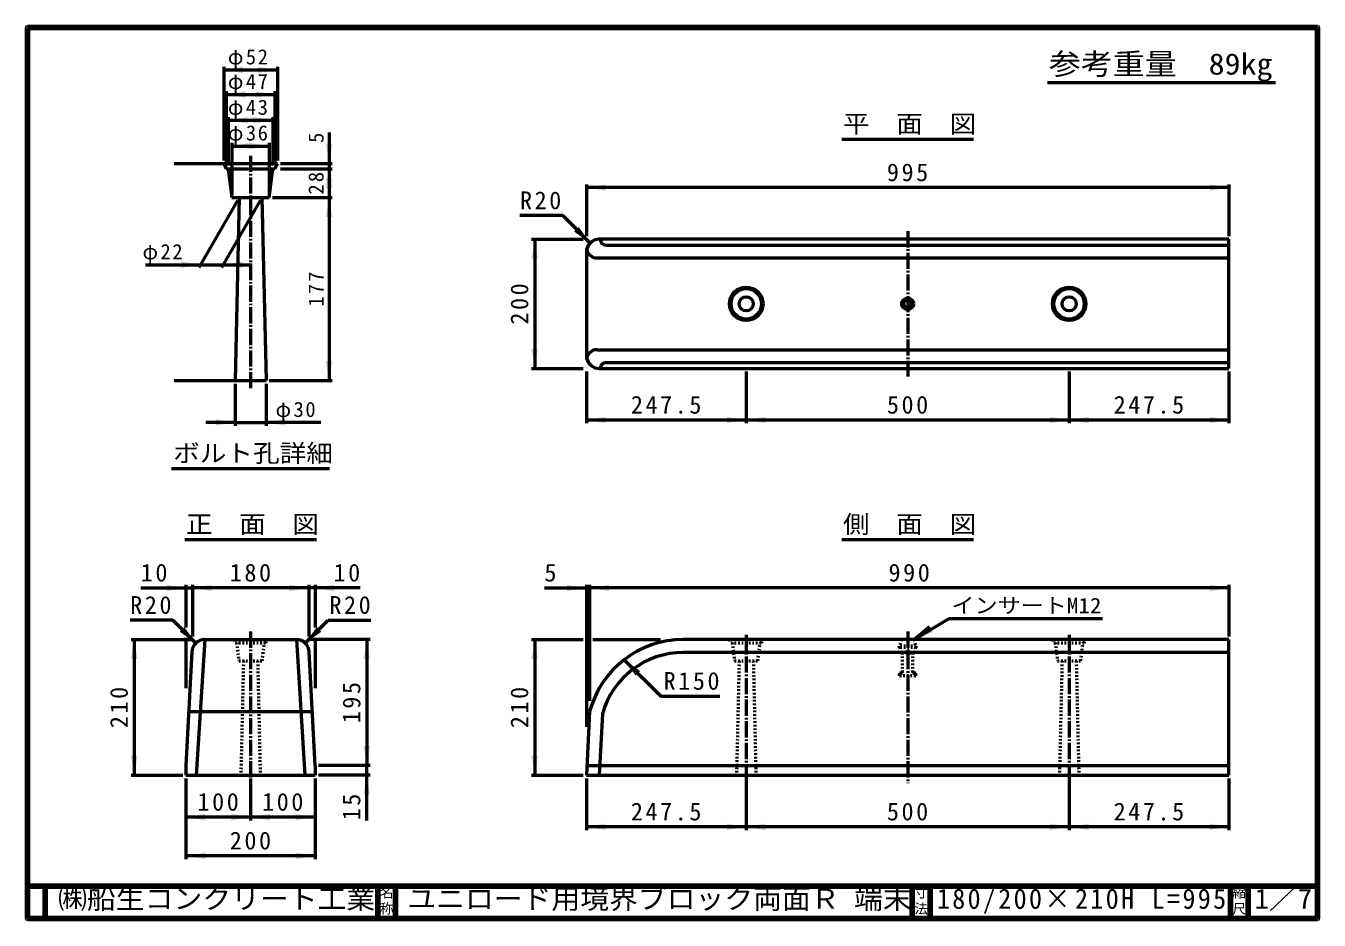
# Model space of a CAD drawing. Units: millimetres, scale not verified, with parts at other scales. Extents: x 100 to 4105, y 100 to 2870.
import ezdxf
from ezdxf.enums import TextEntityAlignment as Align

# ---------------------------------------------------------------- set-up
doc = ezdxf.new("R2010")
doc.units = ezdxf.units.MM
doc.header["$LTSCALE"] = 5
doc.linetypes.add('USER1', pattern=[13.4, 10, -1.2, 1, -1.2])
doc.linetypes.add('USER2', pattern=[2.2, 1, -1.2])
doc.layers.add('V-nasSTD', color=7, linetype='Continuous', lineweight=50)
doc.styles.add('ＭＳ ゴシック', font='')
doc.styles.get('ＭＳ ゴシック').set_extended_font_data('MS Gothic')

msp = doc.modelspace()

# ---------------------------------------------------------------- hatches: boundary and pattern name
at = {"layer": 'V-nasSTD'}
for points in [[(772.58, 2743.456), (712.58, 2733.456), (772.58, 2723.456)], [(818.98, 2723.456), (878.98, 2733.456), (818.98, 2743.456)], [(780.58, 2667.456), (720.58, 2657.456), (780.58, 2647.456)], [(810.98, 2647.456), (870.98, 2657.456), (810.98, 2667.456)], [(786.98, 2587.456), (726.98, 2577.456), (786.98, 2567.456)], [(804.58, 2567.456), (864.58, 2577.456), (804.58, 2587.456)], [(798.18, 2507.856), (738.18, 2497.856), (798.18, 2487.856)], [(793.38, 2487.856), (853.38, 2497.856), (793.38, 2507.856)], [(1048.98, 2503.456), (1038.98, 2443.456), (1028.98, 2503.456)], [(1028.98, 2367.456), (1038.98, 2427.456), (1048.98, 2367.456)], [(1048.98, 2397.856), (1038.98, 2337.856), (1028.98, 2397.856)], [(1895.78, 2378.972), (1835.78, 2368.972), (1895.78, 2358.972)], [(3765.78, 2358.972), (3825.78, 2368.972), (3765.78, 2378.972)], [(1028.98, 2277.856), (1038.98, 2337.856), (1048.98, 2277.856)], [(1797.999, 2232.612), (1847.496, 2197.257), (1812.141, 2246.754)], [(1685.78, 2148.972), (1675.78, 2208.972), (1665.78, 2148.972)], [(580.58, 2120.01), (640.58, 2130.01), (580.58, 2140.01)], [(770.98, 2140.01), (710.98, 2130.01), (770.98, 2120.01)], [(1685.78, 1868.972), (1675.78, 1808.972), (1665.78, 1868.972)], [(1048.98, 1831.456), (1038.98, 1771.456), (1028.98, 1831.456)], [(687.78, 1631.456), (747.78, 1641.456), (687.78, 1651.456)], [(903.78, 1651.456), (843.78, 1641.456), (903.78, 1631.456)], [(1895.78, 1658.972), (1835.78, 1648.972), (1895.78, 1638.972)], [(2270.78, 1638.972), (2330.78, 1648.972), (2270.78, 1658.972)], [(2390.78, 1658.972), (2330.78, 1648.972), (2390.78, 1638.972)], [(3270.78, 1638.972), (3330.78, 1648.972), (3270.78, 1658.972)], [(3390.78, 1658.972), (3330.78, 1648.972), (3390.78, 1638.972)], [(3765.78, 1638.972), (3825.78, 1648.972), (3765.78, 1658.972)], [(535.78, 1138.972), (595.78, 1128.972), (535.78, 1118.972)], [(675.78, 1138.972), (615.78, 1128.972), (675.78, 1118.972)], [(915.78, 1118.972), (975.78, 1128.972), (915.78, 1138.972)], [(1055.78, 1138.972), (995.78, 1128.972), (1055.78, 1118.972)], [(1775.78, 1138.972), (1835.78, 1128.972), (1775.78, 1118.972)], [(1905.78, 1138.972), (1845.78, 1128.972), (1905.78, 1118.972)], [(3765.78, 1118.972), (3825.78, 1128.972), (3765.78, 1138.972)], [(576.734, 993.327), (626.231, 957.972), (590.876, 1007.469)], [(1014.827, 993.327), (965.33, 957.972), (1000.685, 1007.469)], [(2851.78, 968.972), (2908.32, 991.405), (2903.155, 999.968), (2897.989, 1008.53)], [(445.78, 908.972), (435.78, 968.972), (425.78, 908.972)], [(1145.78, 908.972), (1155.78, 968.972), (1165.78, 908.972)], [(1685.78, 908.972), (1675.78, 968.972), (1665.78, 908.972)], [(2002.307, 871.36), (1952.81, 906.715), (1988.165, 857.218)], [(445.78, 608.972), (435.78, 548.972), (425.78, 608.972)], [(1145.78, 638.972), (1155.78, 578.972), (1165.78, 638.972)], [(1685.78, 608.972), (1675.78, 548.972), (1665.78, 608.972)], [(1145.78, 488.972), (1155.78, 548.972), (1165.78, 488.972)], [(655.78, 428.972), (595.78, 418.972), (655.78, 408.972)], [(735.78, 408.972), (795.78, 418.972), (735.78, 428.972)], [(855.78, 428.972), (795.78, 418.972), (855.78, 408.972)], [(935.78, 408.972), (995.78, 418.972), (935.78, 428.972)], [(1895.78, 398.972), (1835.78, 388.972), (1895.78, 378.972)], [(2270.78, 378.972), (2330.78, 388.972), (2270.78, 398.972)], [(2390.78, 398.972), (2330.78, 388.972), (2390.78, 378.972)], [(3270.78, 378.972), (3330.78, 388.972), (3270.78, 398.972)], [(3390.78, 398.972), (3330.78, 388.972), (3390.78, 378.972)], [(3765.78, 378.972), (3825.78, 388.972), (3765.78, 398.972)], [(655.78, 308.972), (595.78, 298.972), (655.78, 288.972)], [(935.78, 288.972), (995.78, 298.972), (935.78, 308.972)]]:
    msp.add_hatch(color=256, dxfattribs=at).paths.add_polyline_path(points)

# ---------------------------------------------------------------- linework, layer by layer
at = {"layer": 'V-nasSTD', "lineweight": 100}
for p, q in [((105, 2865), (105, 105)), ((4100, 2865), (105, 2865)), ((4100, 105), (4100, 2865)), ((105, 205), (4100, 205)), ((160, 205), (160, 105)), ((1190, 205), (1190, 105)), ((1245, 205), (1245, 105)), ((2845, 205), (2845, 105)), ((2900, 205), (2900, 105)), ((3830, 205), (3830, 105)), ((3885, 205), (3885, 105)), ((105, 105), (4100, 105))]:
    msp.add_line(p, q, dxfattribs=at)
at = {"layer": 'V-nasSTD'}
for p, q in [((712.58, 2743.456), (712.58, 2453.456)), ((712.58, 2733.456), (878.98, 2733.456)), ((878.98, 2743.456), (878.98, 2453.456)), ((3264, 2695), (3970, 2695)), ((720.58, 2667.456), (720.58, 2437.456)), ((720.58, 2657.456), (870.98, 2657.456)), ((870.98, 2667.456), (870.98, 2437.456)), ((726.98, 2587.456), (726.98, 2437.456)), ((726.98, 2577.456), (864.58, 2577.456)), ((864.58, 2587.456), (864.58, 2437.456)), ((1038.98, 2539.456), (1038.98, 2443.456)), ((738.18, 2507.856), (738.18, 2347.856)), ((738.18, 2497.856), (853.38, 2497.856)), ((853.38, 2507.856), (853.38, 2347.856)), ((2626.78, 2518.972), (3034.78, 2518.972)), ((558.98, 2443.456), (878.98, 2443.456)), ((712.58, 2443.456), (720.58, 2427.456)), ((870.98, 2427.456), (878.98, 2443.456)), ((888.98, 2443.456), (1048.98, 2443.456)), ((1038.98, 2443.456), (1038.98, 2427.456)), ((720.58, 2427.456), (870.98, 2427.456)), ((726.98, 2427.456), (738.18, 2337.856)), ((853.38, 2337.856), (864.58, 2427.456)), ((888.98, 2427.456), (1048.98, 2427.456)), ((1038.98, 2427.456), (1038.98, 2337.856)), ((1835.78, 2378.972), (1835.78, 2218.972)), ((3825.78, 2368.972), (1835.78, 2368.972)), ((3825.78, 2378.972), (3825.78, 2218.972)), ((755.58, 2329.196), (635.58, 2121.35)), ((825.98, 2329.196), (705.98, 2121.35)), ((738.18, 2337.856), (853.38, 2337.856)), ((760.58, 2337.856), (747.78, 1771.456)), ((830.98, 2337.856), (843.78, 1771.456)), ((863.38, 2337.856), (1048.98, 2337.856)), ((1038.98, 2337.856), (1038.98, 1771.456)), ((1762.643, 2282.11), (1630.143, 2282.11)), ((1847.496, 2197.257), (1762.643, 2282.11)), ((1665.78, 2208.972), (1825.78, 2208.972)), ((1675.78, 2208.972), (1675.78, 1808.972)), ((3825.78, 2208.972), (1875.78, 2208.972)), ((3825.78, 1808.972), (3825.78, 2208.972)), ((1835.78, 2168.972), (1835.78, 1848.972)), ((1896.85, 2190.919), (3825.78, 2190.919)), ((470.58, 2130.01), (640.58, 2130.01)), ((640.58, 2130.01), (710.98, 2130.01)), ((710.98, 2130.01), (800.98, 2130.01)), ((1869.046, 2150.971), (3825.78, 2150.971)), ((1869.046, 1866.974), (3825.78, 1866.974)), ((1665.78, 1808.972), (1825.78, 1808.972)), ((1875.78, 1808.972), (3825.78, 1808.972)), ((1896.85, 1827.026), (3825.78, 1827.026)), ((558.98, 1771.456), (843.78, 1771.456)), ((853.78, 1771.456), (1048.98, 1771.456)), ((1835.78, 1798.972), (1835.78, 1638.972)), ((2330.78, 1798.972), (2330.78, 1638.972)), ((3330.78, 1798.972), (3330.78, 1638.972)), ((3825.78, 1798.972), (3825.78, 1638.972)), ((747.78, 1761.456), (747.78, 1631.456)), ((843.78, 1761.456), (843.78, 1631.456)), ((2330.78, 1648.972), (1835.78, 1648.972)), ((3330.78, 1648.972), (2330.78, 1648.972)), ((3825.78, 1648.972), (3330.78, 1648.972)), ((747.78, 1641.456), (657.78, 1641.456)), ((747.78, 1641.456), (843.78, 1641.456)), ((1013.78, 1641.456), (843.78, 1641.456)), ((550.78, 1498.972), (1040.78, 1498.972)), ((591.78, 1278.972), (999.78, 1278.972)), ((2626.78, 1278.972), (3034.78, 1278.972)), ((455.78, 1128.972), (595.78, 1128.972)), ((595.78, 1138.972), (595.78, 1005.972)), ((595.78, 1128.972), (615.78, 1128.972)), ((615.78, 1138.972), (615.78, 978.972)), ((975.78, 1128.972), (615.78, 1128.972)), ((975.78, 1138.972), (975.78, 978.972)), ((995.78, 1128.972), (975.78, 1128.972)), ((995.78, 1138.972), (995.78, 1005.972)), ((1135.78, 1128.972), (995.78, 1128.972)), ((1705.78, 1128.972), (1835.78, 1128.972)), ((1835.78, 1138.972), (1835.78, 698.972)), ((1835.78, 1128.972), (1845.78, 1128.972)), ((1845.78, 1138.972), (1845.78, 778.972)), ((3825.78, 1128.972), (1845.78, 1128.972)), ((3825.78, 1138.972), (3825.78, 978.972)), ((555.521, 1028.683), (423.021, 1028.683)), ((626.231, 957.972), (555.521, 1028.683)), ((965.33, 957.972), (1036.04, 1028.683)), ((1036.04, 1028.683), (1168.54, 1028.683)), ((2958.664, 1033.458), (2851.78, 968.972)), ((2897.989, 1008.53), (2851.78, 968.972)), ((3433.664, 1033.458), (2958.664, 1033.458)), ((425.78, 968.972), (615.78, 968.972)), ((435.78, 968.972), (435.78, 548.972)), ((595.78, 973.972), (595.78, 818.972)), ((653.782, 968.972), (627.793, 548.972)), ((653.782, 968.972), (937.779, 968.972)), ((937.779, 968.972), (963.768, 548.972)), ((1165.78, 968.972), (975.78, 968.972)), ((995.78, 973.972), (995.78, 818.972)), ((1155.78, 968.972), (1155.78, 578.972)), ((1665.78, 968.972), (1825.78, 968.972)), ((1675.78, 968.972), (1675.78, 548.972)), ((1855.78, 968.972), (2065.78, 968.972)), ((3825.78, 968.972), (2135.78, 968.972)), ((3825.78, 548.972), (3825.78, 968.972)), ((613.834, 931.021), (595.78, 578.972)), ((995.78, 578.972), (977.727, 931.021)), ((3825.78, 928.972), (2135.78, 928.972)), ((1952.81, 906.715), (2065.947, 793.578)), ((2065.947, 793.578), (2248.947, 793.578)), ((604.335, 745.784), (987.226, 745.784)), ((1845.78, 745.784), (1835.78, 548.972)), ((1885.509, 739.43), (1875.832, 548.972)), ((595.78, 578.972), (595.78, 548.972)), ((995.78, 578.972), (995.78, 548.972)), ((1165.78, 578.972), (1005.78, 578.972)), ((1155.78, 548.972), (1155.78, 578.972)), ((1837.305, 578.972), (3825.78, 578.972)), ((425.78, 548.972), (585.78, 548.972)), ((595.78, 548.972), (995.78, 548.972)), ((595.78, 538.972), (595.78, 288.972)), ((795.78, 538.972), (795.78, 408.972)), ((995.78, 538.972), (995.78, 288.972)), ((1165.78, 548.972), (1005.78, 548.972)), ((1155.78, 408.972), (1155.78, 548.972)), ((1665.78, 548.972), (1825.78, 548.972)), ((1835.78, 548.972), (3825.78, 548.972)), ((1835.78, 538.972), (1835.78, 378.972)), ((2330.78, 538.972), (2330.78, 378.972)), ((3330.78, 538.972), (3330.78, 378.972)), ((3825.78, 538.972), (3825.78, 378.972)), ((795.78, 418.972), (595.78, 418.972)), ((995.78, 418.972), (795.78, 418.972)), ((2330.78, 388.972), (1835.78, 388.972)), ((3330.78, 388.972), (2330.78, 388.972)), ((3825.78, 388.972), (3330.78, 388.972)), ((995.78, 298.972), (595.78, 298.972))]:
    msp.add_line(p, q, dxfattribs=at)
at = {"layer": 'V-nasSTD', "linetype": 'USER1'}
for p, q in [((795.78, 2467.456), (795.78, 1747.456)), ((2830.78, 2233.972), (2830.78, 1783.972)), ((795.78, 993.972), (795.78, 523.972)), ((2330.78, 983.972), (2330.78, 533.972)), ((2830.78, 993.972), (2830.78, 523.972)), ((3330.78, 983.972), (3330.78, 533.972))]:
    msp.add_line(p, q, dxfattribs=at)
at = {"layer": 'V-nasSTD', "linetype": 'USER2'}
for p, q in [((743.78, 968.972), (748.78, 958.972)), ((842.78, 958.972), (847.78, 968.972)), ((2278.78, 968.972), (2283.78, 958.972)), ((2377.78, 958.972), (2382.78, 968.972)), ((2809.78, 968.972), (2806.78, 948.972)), ((2851.78, 968.972), (2809.78, 968.972)), ((2851.78, 968.972), (2854.78, 948.972)), ((3278.78, 968.972), (3283.78, 958.972)), ((3377.78, 958.972), (3382.78, 968.972)), ((748.78, 958.972), (842.78, 958.972)), ((752.78, 958.972), (759.78, 902.972)), ((831.78, 902.972), (838.78, 958.972)), ((2283.78, 958.972), (2377.78, 958.972)), ((2287.78, 958.972), (2294.78, 902.972)), ((2366.78, 902.972), (2373.78, 958.972)), ((2856.78, 948.972), (2804.78, 948.972)), ((2804.78, 944.972), (2804.78, 948.972)), ((2856.78, 944.972), (2804.78, 944.972)), ((2806.78, 944.972), (2809.78, 926.972)), ((2851.78, 926.972), (2809.78, 926.972)), ((2814.78, 868.043), (2814.78, 926.972)), ((2846.78, 868.043), (2846.78, 926.972)), ((2854.78, 944.972), (2851.78, 926.972)), ((2856.78, 944.972), (2856.78, 948.972)), ((3283.78, 958.972), (3377.78, 958.972)), ((3287.78, 958.972), (3294.78, 902.972)), ((3366.78, 902.972), (3373.78, 958.972)), ((759.78, 902.972), (831.78, 902.972)), ((773.78, 902.972), (765.78, 548.972)), ((817.78, 902.972), (825.78, 548.972)), ((2294.78, 902.972), (2366.78, 902.972)), ((2308.78, 902.972), (2300.78, 548.972)), ((2352.78, 902.972), (2360.78, 548.972)), ((3294.78, 902.972), (3366.78, 902.972)), ((3308.78, 902.972), (3300.78, 548.972)), ((3352.78, 902.972), (3360.78, 548.972)), ((2805.78, 857.572), (2805.78, 864.372)), ((2806.38, 864.972), (2811.175, 864.972)), ((2855.18, 856.972), (2806.38, 856.972)), ((2812.284, 865.308), (2813.89, 866.379)), ((2847.671, 866.379), (2849.277, 865.308)), ((2855.18, 864.972), (2850.386, 864.972)), ((2855.78, 857.572), (2855.78, 864.372))]:
    msp.add_line(p, q, dxfattribs=at)
at = {"layer": 'V-nasSTD', "lineweight": 13}
msp.add_lwpolyline([(100, 100), (100, 2870), (4105, 2870), (4105, 100)], close=True, dxfattribs=at)
at = {"layer": 'V-nasSTD'}
for centre, radius in [((2330.78, 2008.972), 52), ((2330.78, 2008.972), 47), ((3330.78, 2008.972), 52), ((3330.78, 2008.972), 47), ((2330.78, 2008.972), 22), ((2830.78, 2008.972), 18), ((2830.78, 2008.972), 14), ((2830.78, 2008.972), 12), ((3330.78, 2008.972), 22)]:
    msp.add_circle(centre, radius, dxfattribs=at)
for centre, radius, start, end in [((1875.78, 2168.972), 40, 90, 180), ((1896.85, 2208.973), 18.054, 180, 270), ((1869.046, 2184.237), 33.266, 192.63563, 270), ((1875.78, 1848.972), 40, 180, 270), ((1869.046, 1833.708), 33.266, 90, 167.36437), ((1896.85, 1808.972), 18.054, 90, 180), ((653.782, 928.972), 40, 90, 177.06433), ((937.779, 928.972), 40, 2.93567, 90), ((2135.78, 668.972), 300, 90, 165.16489), ((2135.78, 668.972), 260, 90, 164.2767)]:
    msp.add_arc(centre, radius, start, end, dxfattribs=at)
at = {"layer": 'V-nasSTD', "linetype": 'USER2'}
for centre, radius, start, end in [((2806.38, 864.372), 0.6, 90, 180), ((2806.38, 857.572), 0.6, 180, 270), ((2811.175, 866.972), 2, 270, 303.69007), ((2812.78, 868.043), 2, 303.69007, 0), ((2848.78, 868.043), 2, 180, 236.30993), ((2850.386, 866.972), 2, 236.30993, 270), ((2855.18, 864.372), 0.6, 0, 90), ((2855.18, 857.572), 0.6, 270, 0)]:
    msp.add_arc(centre, radius, start, end, dxfattribs=at)

# ---------------------------------------------------------------- texts
at = {"layer": 'V-nasSTD', "style": 'ＭＳ ゴシック'}
for s, height, width, p in [('参考重量\u300089kg', 65.98, 1.1, (3268, 2785)), ('平\u3000面\u3000図', 54.99, 1.1, (2630.48, 2593.972)), ('ボルト孔詳細', 54.99, 1.1, (556.035, 1573.972)), ('正\u3000面\u3000図', 54.99, 1.1, (595.48, 1353.972)), ('側\u3000面\u3000図', 54.99, 1.1, (2630.48, 1353.972)), ('インサートM12', 47.65, 1.1, (2966.364, 1098.458)), ('㈱船生コンクリート工業', 62.32, 1.05, (200, 197.5)), ('ユニロード用境界ブロック両面Ｒ 端末', 62.32, 1.05, (1281.25, 197.5)), ('1／7', 62.32, 1.05, (3905, 197.5))]:
    msp.add_text(s, height=height, dxfattribs=dict(at, width=width)).set_placement(p, align=Align.TOP_LEFT)
msp.add_text('5', height=46.92, rotation=90, dxfattribs=at).set_placement((974.98, 2507.456), align=Align.TOP_LEFT)
for s, height, p in [('5', 54.99, (1705.78, 1203.972)), ('名', 30.79, (1196.5, 201)), ('寸', 30.79, (2851.5, 201)), ('縮', 30.79, (3836.5, 201)), ('称', 30.79, (1196.5, 151)), ('法', 30.79, (2851.5, 151)), ('尺', 30.79, (3836.5, 151))]:
    msp.add_text(s, height=height, dxfattribs=at).set_placement(p, align=Align.TOP_LEFT)
at = {"layer": 'V-nasSTD', "attachment_point": 1, "style": 'ＭＳ ゴシック'}
for s, insert, char_height in [('\\T1.15;φ52', (725.38, 2797.456), 46.92), ('\\T1.15;φ47', (725.38, 2721.456), 46.92), ('\\T1.15;φ43', (725.38, 2641.456), 46.92), ('\\T1.15;φ36', (725.38, 2561.856), 46.92), ('\\T1.21;995', (2766.452, 2443.972), 54.99), ('\\T1.21;R20', (1630.143, 2357.11), 54.99), ('\\T1.15;φ22', (460.978, 2194.01), 46.92), ('\\T1.21;247.5', (1973.61, 1723.972), 54.99), ('\\T1.21;500', (2766.452, 1723.972), 54.99), ('\\T1.21;247.5', (3468.61, 1723.972), 54.99), ('\\T1.15;φ30', (872.98, 1705.456), 46.92), ('\\T1.21;10', (455.78, 1203.972), 54.99), ('\\T1.21;180', (731.452, 1203.972), 54.99), ('\\T1.21;10', (1052.78, 1203.972), 54.99), ('\\T1.21;990', (2771.452, 1203.972), 54.99), ('\\T1.21;R20', (423.021, 1103.683), 54.99), ('\\T1.21;R20', (1040.04, 1103.683), 54.99), ('\\T1.21;R150', (2074.947, 868.578), 54.99), ('\\T1.21;100', (631.452, 493.972), 54.99), ('\\T1.21;100', (831.452, 493.972), 54.99), ('\\T1.21;247.5', (1973.61, 463.972), 54.99), ('\\T1.21;500', (2766.452, 463.972), 54.99), ('\\T1.21;247.5', (3468.61, 463.972), 54.99), ('\\T1.21;200', (731.452, 373.972), 54.99), ('\\T1.18;\\W0.95;180/200×210H\\~L=995', (2921.25, 197.5), 62.32)]:
    msp.add_mtext(s, dxfattribs=dict(at, insert=insert, char_height=char_height))
at = {"layer": 'V-nasSTD', "attachment_point": 1, "rotation": 90, "style": 'ＭＳ ゴシック'}
for s, insert, char_height in [('\\T1.2;28', (974.98, 2347.456), 46.92), ('\\T1.2;177', (974.98, 2000.256), 46.92), ('\\T1.21;200', (1600.78, 1944.644), 54.99), ('\\T1.21;210', (360.78, 694.644), 54.99), ('\\T1.21;195', (1080.78, 709.644), 54.99), ('\\T1.21;210', (1600.78, 694.644), 54.99), ('\\T1.21;15', (1080.78, 408.972), 54.99)]:
    msp.add_mtext(s, dxfattribs=dict(at, insert=insert, char_height=char_height))

doc.saveas('drawing.dxf')
